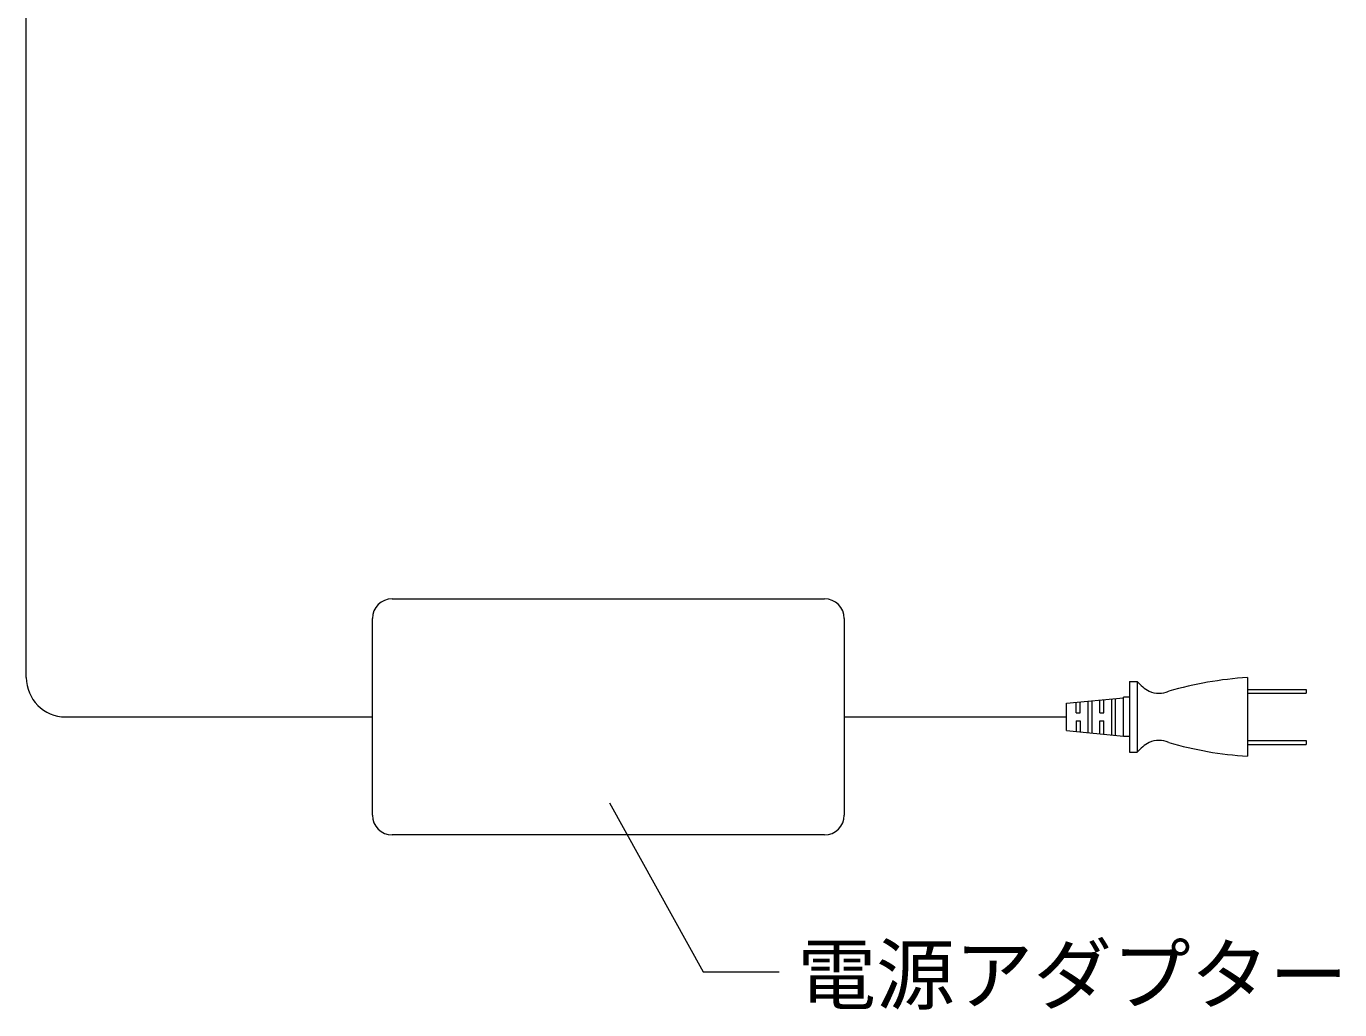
# Model space of a CAD drawing. Units: millimetres, scale not verified. Extents: x -1916 to 1917, y -1364 to 1364.
# Drawn here: x 1353.1 to 1687.1, y -1026 to -776.1 of the extents above; entities that cross this region are included whole.
import ezdxf
from ezdxf.enums import TextEntityAlignment as Align

# ---------------------------------------------------------------- set-up
doc = ezdxf.new("R2010")
doc.units = ezdxf.units.MM
doc.header["$LTSCALE"] = 10
doc.layers.add('0-1_A-2', color=4, linetype='Continuous', lineweight=5)
doc.layers.add('0-6_A-7', color=7, linetype='Continuous', lineweight=18)
doc.styles.add('ＭＳ ゴシック', font='')
doc.styles.get('ＭＳ ゴシック').set_extended_font_data('MS Gothic')

msp = doc.modelspace()

# ---------------------------------------------------------------- linework, layer by layer
at = {"layer": '0-1_A-2', "color": 7, "lineweight": 9}
for p, q in [((1353.07, -941.58), (1353.07, -628.49)), ((1446.09, -921.58), (1556.09, -921.58)), ((1441.09, -976.58), (1441.09, -926.58)), ((1561.09, -926.58), (1561.09, -976.58)), ((1663.61, -941.58), (1663.61, -961.58)), ((1633.61, -942.58), (1635.61, -942.58)), ((1633.61, -942.58), (1633.61, -960.58)), ((1635.61, -942.58), (1635.61, -960.58)), ((1617.61, -948.08), (1632.11, -946.72)), ((1617.61, -955.08), (1617.61, -948.08)), ((1620.11, -950.58), (1620.11, -947.85)), ((1623.11, -955.6), (1623.11, -947.56)), ((1624.11, -955.69), (1624.11, -947.47)), ((1626.11, -950.58), (1626.11, -947.28)), ((1627.11, -950.58), (1627.11, -947.19)), ((1629.11, -956.16), (1629.11, -947)), ((1630.11, -956.25), (1630.11, -946.91)), ((1633.61, -946.58), (1632.11, -946.58)), ((1632.11, -956.58), (1632.11, -946.58)), ((1663.61, -945.58), (1678.61, -945.58)), ((1363.07, -951.58), (1441.09, -951.58)), ((1561.09, -951.58), (1617.61, -951.58)), ((1626.11, -950.58), (1627.11, -950.58)), ((1617.61, -955.08), (1632.11, -956.44)), ((1620.11, -952.58), (1620.11, -955.31)), ((1626.11, -952.58), (1627.11, -952.58)), ((1626.11, -955.88), (1626.11, -952.58)), ((1627.11, -955.97), (1627.11, -952.58)), ((1633.61, -956.58), (1632.11, -956.58)), ((1663.61, -958.58), (1678.61, -958.58)), ((1633.61, -960.58), (1635.61, -960.58)), ((1556.09, -981.58), (1446.09, -981.58))]:
    msp.add_line(p, q, dxfattribs=at)
for points in [[(1663.61, -944.58), (1678.61, -944.58), (1678.61, -945.58)], [(1620.11, -950.58), (1621.11, -950.58), (1621.11, -947.75)], [(1620.11, -952.58), (1621.11, -952.58), (1621.11, -955.41)], [(1663.61, -957.58), (1678.61, -957.58), (1678.61, -958.58)]]:
    msp.add_lwpolyline(points, dxfattribs=at)
for centre, radius, start, end in [((1446.09, -926.58), 5, 90, 180), ((1556.09, -926.58), 5, 0, 90), ((1363.07, -941.58), 10, 180, 270), ((1669.48, -1034), 92.6, 93.6322, 106.2203), ((1644.38, -935.11), 11.52, 220.4335, 239.9554), ((1641.11, -939.08), 6.5, 247.3801, 292.6199), ((1644.38, -968.05), 11.52, 120.0447, 139.5665), ((1641.11, -964.08), 6.5, 67.3801, 112.6199), ((1669.48, -869.17), 92.6, 253.7797, 266.3678), ((1446.09, -976.58), 5, 180, 270), ((1556.09, -976.58), 5, 270, 0)]:
    msp.add_arc(centre, radius, start, end, dxfattribs=at)
at = {"layer": '0-6_A-7', "lineweight": 9}
for p, q in [((1501.41, -973.39), (1525.19, -1016.37)), ((1525.19, -1016.37), (1544.54, -1016.37))]:
    msp.add_line(p, q, dxfattribs=at)

# ---------------------------------------------------------------- texts
at = {"layer": '0-6_A-7', "style": 'ＭＳ ゴシック'}
msp.add_text('電源アダプター', height=14.66, dxfattribs=at).set_placement((1549.19, -1028.8), align=Align.BOTTOM_LEFT)

doc.saveas('drawing.dxf')
